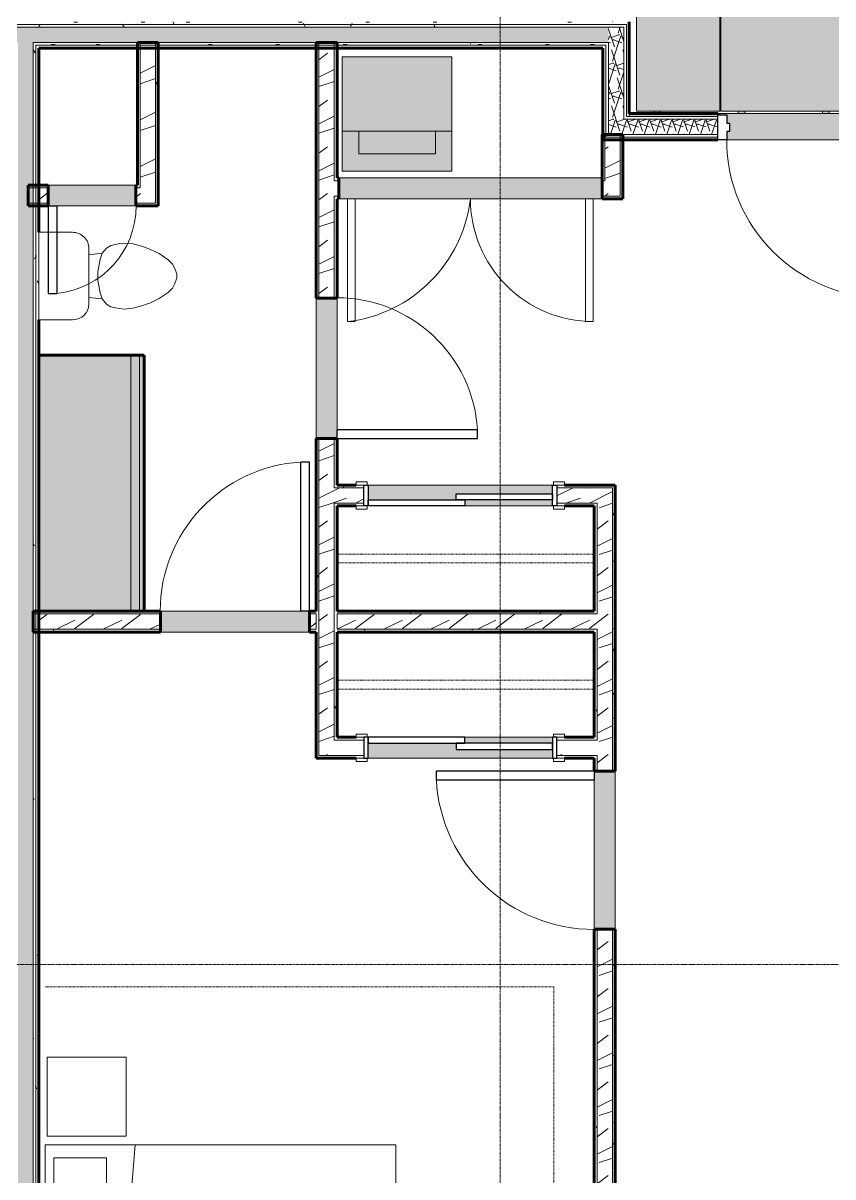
# Model space of a CAD drawing. Header units: inches. Extents: x -4061 to -1937, y 9836 to 11171.
# Drawn here: x -2936.1 to -2751.5, y 10118.8 to 10381.8 of the extents above; entities that cross this region are included whole.
import ezdxf

# ---------------------------------------------------------------- set-up
doc = ezdxf.new("R2010")
doc.units = ezdxf.units.IN
doc.header["$MEASUREMENT"] = 0
doc.linetypes.add('Dash', pattern=[0.25, 0.125, -0.125])
doc.linetypes.add('Grid Line 1_2_', pattern=[0.875, 0.5, -0.125, 0.125, -0.125])
for name, color, linetype, lineweight in [('0-1', 7, 'Continuous', 5), ('0-2', 250, 'Continuous', 9), ('A-CLNG', 13, 'Continuous', 18), ('A-CLNG-2', 13, 'Continuous', 5), ('A-DOOR', 31, 'Continuous', 18), ('A-DOOR-1', 250, 'Continuous', 9), ('A-DOOR-2', 50, 'Continuous', 30), ('A-DOOR-7', 31, 'Continuous', 30), ('A-DOOR-8', 31, 'Continuous', 9), ('A-DOOR-FRAM', 31, 'Continuous', 30), ('A-DOOR-FRAM-1', 50, 'Continuous', 30), ('A-WALL', 113, 'Continuous', 18), ('A-WALL-1', 8, 'Continuous', 5), ('A-WALL-2', 10, 'Continuous', 60), ('A-WALL-3', 7, 'Continuous', 18), ('A-WALL-PATT-1', 250, 'Continuous', 9), ('A-WALL-PATT-2', 253, 'Continuous', 9), ('A-WALL-PATT-4', 111, 'Continuous', 9), ('I-FURN-1', 250, 'Continuous', 9), ('I-FURN-HDLN-1', 250, 'Dash', 9), ('I-WALL', 2, 'Continuous', 18), ('I-WALL-1', 2, 'Continuous', 5), ('I-WALL-2', 2, 'Continuous', 60), ('P-SANR-FIXT-2', 250, 'Continuous', 9), ('P-SANR-FIXT-3', 55, 'Continuous', 9), ('Q-CASE-1', 253, 'Continuous', 9), ('Q-CASE-2', 10, 'Continuous', 60), ('Q-CASE-3', 250, 'Continuous', 9), ('Q-CASE-HDLN-1', 250, 'Dash', 9), ('S-BEAM', 12, 'Continuous', 9), ('S-GRID-1', 1, 'Grid Line 1_2_', 9)]:
    doc.layers.add(name, color=color, linetype=linetype, lineweight=lineweight)
pattern_1 = [(0, (-88.066, -241.96), (20.48, 5.12), [0.845, -14.515, 0.845, -14.515, -81.92]), (0, (-88.066, -241.96), (20.48, 5.12), [-30.72, 0.845, -29.875, 0.845, -14.515, -35.84]), (0, (-88.066, -241.96), (20.48, 5.12), [-76.8, 0.845, -9.395, 0.845, -24.755]), (120, (-80.386, -239.4), (-14.67405, 15.1762003), [0.845, -14.515, 0.845, -14.515, -81.92]), (120, (-80.386, -239.4), (-14.67405, 15.1762003), [-30.72, 0.845, -29.875, 0.845, -14.515, -35.84]), (120, (-80.386, -239.4), (-14.67405, 15.1762003), [-76.8, 0.845, -9.395, 0.845, -24.755]), (240, (-77.826, -229.16), (-5.80595, -20.2962003), [0.845, -14.515, 0.845, -14.515, -81.92]), (240, (-77.826, -229.16), (-5.80595, -20.2962003), [-30.72, 0.845, -29.875, 0.845, -14.515, -35.84]), (240, (-77.826, -229.16), (-5.80595, -20.2962003), [-76.8, 0.845, -9.395, 0.845, -24.755])]
pattern_2 = [(216.87, (-83.801, -231.298), (31.9871619, 21.32545714), [5.331, -47.981]), (206.565, (-77.404, -234.497), (-10.662476, -10.6620098), [11.921, -11.921]), (198.435, (-77.404, -239.828), (-21.3244936, -10.6625869), [6.744, -26.974])]
pattern_3 = [(161.57, (-87.746, -241.64), (-2.560496185, -0.000537386), [0, -18.214, 2.022, 0]), (18.43, (-88.386, -241.64), (-2.560496185, 0.000537386), [0, -18.214, 2.022, 0]), (108.43, (-87.746, -241.64), (1.27922091, -6.400876726), [6.07, -14.166]), (71.57, (-88.386, -241.64), (1.27922091, 6.400876726), [6.07, -14.166])]

# ---------------------------------------------------------------- blocks, each defined once
blk = doc.blocks.new('Single-Flush - 32_ x 84_-1372862-ENLARGED RCP - 2ND FLOOR PLAN - WEST')
at = {"layer": 'A-DOOR-1'}
blk.add_arc((16, 2.37), 32.07, 93.5759, 180, dxfattribs=at)
at = {"layer": 'A-DOOR-2'}
for p, q in [((14, 2.37), (14, 34.38)), ((16, 34.38), (14, 34.38)), ((16, 2.37), (16, 34.38)), ((16, 2.37), (14, 2.37))]:
    blk.add_line(p, q, dxfattribs=at)
blk = doc.blocks.new('Single-Flush - 36_ x 84_-1372839-ENLARGED RCP - 2ND FLOOR PLAN - WEST')
at = {"layer": 'A-DOOR-1'}
blk.add_arc((18, 2.37), 36.07, 93.1789, 180, dxfattribs=at)
at = {"layer": 'A-DOOR-2'}
for p, q in [((16, 2.37), (16, 38.39)), ((18, 38.39), (16, 38.39)), ((18, 2.37), (18, 38.39)), ((18, 2.37), (16, 2.37))]:
    blk.add_line(p, q, dxfattribs=at)
blk = doc.blocks.new('FOLDING_SLIDING CLOSET - 42_ x 80_-1372832-ENLARGED RCP - 2ND FLOOR PLAN - WEST')
at = {"layer": 'A-DOOR-1'}
for p, q in [((-21.25, 3), (-23.75, 3)), ((-23.75, 3), (-23.75, 2.25)), ((-21.25, 2.25), (-21.25, 3)), ((23.75, 3), (21.25, 3)), ((21.25, 3), (21.25, 2.25)), ((23.75, 2.25), (23.75, 3)), ((-23.75, 2.25), (-21.25, 2.25)), ((21.25, 2.25), (23.75, 2.25)), ((-21.25, -2.5), (-23.75, -2.5)), ((-23.75, -2.5), (-23.75, -3.25)), ((-21.25, -3.25), (-21.25, -2.5)), ((23.75, -2.5), (21.25, -2.5)), ((21.25, -2.5), (21.25, -3.25)), ((23.75, -3.25), (23.75, -2.5)), ((-23.75, -3.25), (-21.25, -3.25)), ((21.25, -3.25), (23.75, -3.25))]:
    blk.add_line(p, q, dxfattribs=at)
at = {"layer": 'A-DOOR-2'}
for p, q in [((1, 2.25), (-21, 2.25)), ((-21, 2.25), (-21, 0.88)), ((-21, 0.88), (1, 0.88)), ((21, 0.88), (-1, 0.88)), ((-1, 0.88), (-1, -0.5)), ((1, 0.88), (1, 2.25)), ((21, -0.5), (21, 0.88)), ((-1, -0.5), (21, -0.5))]:
    blk.add_line(p, q, dxfattribs=at)
at = {"layer": 'A-DOOR-FRAM-1'}
for p, q in [((-21, 2.25), (-22, 2.25)), ((-22, 2.25), (-22, -2.5)), ((-21, -2.5), (-21, 2.25)), ((21, 2.25), (21, -2.5)), ((22, 2.25), (21, 2.25)), ((22, -2.5), (22, 2.25)), ((-22, -2.5), (-21, -2.5)), ((21, -2.5), (22, -2.5))]:
    blk.add_line(p, q, dxfattribs=at)
blk = doc.blocks.new('OD_CW_Closet - OD_CW_Closet-2122605-ENLARGED RCP - 2ND FLOOR PLAN - WEST')
at = {"layer": 'Q-CASE-HDLN-1'}
for p, q in [((0.74, -11), (59.38, -11)), ((0.74, -13), (59.38, -13)), ((30.25, -24), (10.25, -24))]:
    blk.add_line(p, q, dxfattribs=at)
blk = doc.blocks.new('OD_CW_Closet - OD_CW_Closet-V5-ENLARGED RCP - 2ND FLOOR PLAN - WEST')
at = {"layer": 'Q-CASE-HDLN-1'}
for p, q in [((10.25, 0), (30.25, 0)), ((0.74, -11), (59.38, -11)), ((0.74, -13), (59.38, -13))]:
    blk.add_line(p, q, dxfattribs=at)
blk = doc.blocks.new('FOLDING_SLIDING CLOSET - 42_ x 80_-1372841-ENLARGED RCP - 2ND FLOOR PLAN - WEST')
at = {"layer": 'A-DOOR-1'}
for p, q in [((-23.75, 3.25), (-21.25, 3.25)), ((-23.75, 2.5), (-23.75, 3.25)), ((-21.25, 3.25), (-21.25, 2.5)), ((21.25, 3.25), (23.75, 3.25)), ((21.25, 2.5), (21.25, 3.25)), ((23.75, 3.25), (23.75, 2.5)), ((-21.25, 2.5), (-23.75, 2.5)), ((23.75, 2.5), (21.25, 2.5)), ((-23.75, -2.25), (-21.25, -2.25)), ((-23.75, -3), (-23.75, -2.25)), ((-21.25, -2.25), (-21.25, -3)), ((21.25, -2.25), (23.75, -2.25)), ((21.25, -3), (21.25, -2.25)), ((23.75, -2.25), (23.75, -3)), ((-21.25, -3), (-23.75, -3)), ((23.75, -3), (21.25, -3))]:
    blk.add_line(p, q, dxfattribs=at)
at = {"layer": 'A-DOOR-2'}
for p, q in [((-1, 0.5), (21, 0.5)), ((-1, -0.88), (-1, 0.5)), ((21, 0.5), (21, -0.88)), ((-21, -0.88), (1, -0.88)), ((-21, -2.25), (-21, -0.88)), ((1, -2.25), (-21, -2.25)), ((21, -0.88), (-1, -0.88)), ((1, -0.88), (1, -2.25))]:
    blk.add_line(p, q, dxfattribs=at)
at = {"layer": 'A-DOOR-FRAM-1'}
for p, q in [((-22, 2.5), (-21, 2.5)), ((-22, -2.25), (-22, 2.5)), ((-21, 2.5), (-21, -2.25)), ((21, 2.5), (22, 2.5)), ((21, -2.25), (21, 2.5)), ((22, 2.5), (22, -2.25)), ((-21, -2.25), (-22, -2.25)), ((22, -2.25), (21, -2.25))]:
    blk.add_line(p, q, dxfattribs=at)
blk = doc.blocks.new('Bed-Standard - King 78_ x 80_-1379907-ENLARGED RCP - 2ND FLOOR PLAN - WEST')
at = {"layer": 'I-FURN-1'}
for p, q in [((-28.31, 41.8), (49.69, 41.8)), ((-28.31, -38.2), (-28.31, 41.8)), ((49.69, 41.8), (49.69, -38.2)), ((49.69, -24.2), (-28.31, -17.63)), ((-25.31, -24.2), (46.69, -24.2)), ((-25.31, -36.2), (-25.31, -24.2)), ((46.69, -36.2), (46.69, -24.2)), ((-25.31, -36.2), (46.69, -36.2)), ((49.69, -38.2), (-28.31, -38.2))]:
    blk.add_line(p, q, dxfattribs=at)
at = {"layer": 'I-FURN-HDLN-1'}
for p, q in [((-64.31, 77.8), (73.69, 77.8)), ((-64.31, -38.2), (-64.31, 77.8)), ((73.69, 77.8), (73.69, -38.2))]:
    blk.add_line(p, q, dxfattribs=at)
blk = doc.blocks.new('Table-Night Stand - 18_ x 18_ x 24_-1372838-ENLARGED RCP - 2ND FLOOR PLAN - WEST')
at = {"layer": 'I-FURN-1'}
for p, q in [((0.15, 0), (18.15, 0)), ((0.15, -18), (0.15, 0)), ((18.15, 0), (18.15, -18)), ((18.15, -18), (0.15, -18))]:
    blk.add_line(p, q, dxfattribs=at)
blk = doc.blocks.new('Stacked Washer and Dryer - 26_x25_ - Private-1372850-ENLARGED RCP - 2ND FLOOR PLAN - WEST')
at = {"layer": 'P-SANR-FIXT-3'}
blk.add_hatch(color=256, dxfattribs=at).paths.add_polyline_path([(13.76, 12.5), (0, 12.5), (0, -12.5), (26, -12.5), (26, 12.5)], flags=0)
at = {"layer": 'P-SANR-FIXT-2'}
for p, q in [((26, 12.5), (0, 12.5)), ((0, -12.5), (0, 12.5)), ((16.91, -12.5), (16.91, 12.5)), ((26, 12.5), (26, -12.5)), ((22.09, 8.75), (16.91, 8.75)), ((22.09, -8.75), (22.09, 8.75)), ((16.91, -8.75), (22.09, -8.75)), ((0, -12.5), (26, -12.5))]:
    blk.add_line(p, q, dxfattribs=at)
blk = doc.blocks.new('Flush-Double-Door-Adj_swing-w_handle_2100 - 2_-4_ x 7_-0_-2083488-ENLARGED RCP - 2ND FLOOR PLAN - WEST')
at = {"layer": 'A-DOOR-1'}
for p, q in [((-28, 30.37), (-26.25, 30.37)), ((-28, 2.37), (-28, 30.37)), ((-26.25, 30.37), (-26.25, 2.37)), ((26.25, 30.37), (26.25, 2.37)), ((28, 30.37), (26.25, 30.37)), ((28, 2.37), (28, 30.37)), ((-26.25, 2.37), (-28, 2.37)), ((26.25, 2.37), (28, 2.37))]:
    blk.add_line(p, q, dxfattribs=at)
for centre, radius, start, end in [((-28, 2.37), 28, 360, 90), ((31.72, -1.35), 31.94, 96.6904, 173.3096)]:
    blk.add_arc(centre, radius, start, end, dxfattribs=at)
blk = doc.blocks.new('Toilet-Domestic-3D - Toilet-Domestic-3D-1352612-ENLARGED RCP - 2ND FLOOR PLAN - WEST')
at = {"layer": 'P-SANR-FIXT-2'}
for p, q in [((-9.98, 19.48), (9.98, 19.48)), ((-9.98, 11.75), (-9.98, 19.48)), ((9.98, 19.48), (9.98, 11.75)), ((6.25, 8.02), (-6.25, 8.02)), ((-4.86, 8.02), (-5.21, 5)), ((4.86, 8.02), (5.21, 5)), ((-3.84, 5.5), (-5.21, 5)), ((-1, 6), (-3.84, 5.5)), ((1, 6), (-1, 6)), ((3.84, 5.5), (1, 6)), ((5.21, 5), (3.84, 5.5)), ((-6.97, 3), (-7.24, 2)), ((-6.4, 4), (-6.97, 3)), ((-5.21, 5), (-6.4, 4)), ((6.4, 4), (5.21, 5)), ((6.97, 3), (6.4, 4)), ((7.24, 2), (6.97, 3)), ((-7.41, 1), (-7.5, 0)), ((-7.5, 0), (-7.33, -1.99)), ((-7.24, 2), (-7.41, 1)), ((7.41, 1), (7.24, 2)), ((7.33, -1.99), (7.5, 0)), ((7.5, 0), (7.41, 1)), ((-7.33, -1.99), (-6.79, -4)), ((6.79, -4), (7.33, -1.99)), ((-6.79, -4), (-6.06, -6)), ((6.06, -6), (6.79, -4)), ((-6.06, -6), (-5.13, -8)), ((5.13, -8), (6.06, -6)), ((-5.13, -8), (-3.74, -10)), ((-3.74, -10), (-2.74, -11)), ((2.74, -11), (3.74, -10)), ((3.74, -10), (5.13, -8)), ((-2.74, -11), (-1.87, -11.5)), ((-1.87, -11.5), (-0.5, -12)), ((-0.5, -12), (0.5, -12)), ((0.5, -12), (1.87, -11.5)), ((1.87, -11.5), (2.74, -11))]:
    blk.add_line(p, q, dxfattribs=at)
for centre, start, end in [((-6.25, 11.75), 180, 270), ((6.25, 11.75), 270, 360)]:
    blk.add_arc(centre, 3.73, start, end, dxfattribs=at)
blk = doc.blocks.new('OD_CW_Base Cabinet - OD_CW_Base Cabinet-1913675-ENLARGED RCP - 2ND FLOOR PLAN - WEST')
at = {"layer": 'Q-CASE-1'}
for points in [[(0.74, 3), (59.14, 3), (59.14, 24), (0.74, 24), (0.74, 3.66)], [(59.14, 1), (59.14, 3), (0.74, 3), (0.74, 1), (24, 1)], [(59.14, 0), (59.14, 1), (0.74, 1), (0.74, 0), (24, 0)]]:
    blk.add_hatch(color=256, dxfattribs=at).paths.add_polyline_path(points, flags=0)
at = {"layer": 'Q-CASE-2'}
for p, q in [((59.14, 24), (0.74, 24)), ((0.74, 24), (0.74, 0)), ((59.14, 0), (59.14, 24)), ((0.74, 0), (59.14, 0))]:
    blk.add_line(p, q, dxfattribs=at)
at = {"layer": 'Q-CASE-3'}
for p, q in [((0.74, 24), (0.74, 3)), ((0.74, 24), (59.14, 24)), ((59.14, 3), (59.14, 24)), ((0.74, 3), (0.74, 1)), ((0.74, 3), (59.14, 3)), ((59.14, 1), (59.14, 3)), ((0.74, 1), (0.74, 0)), ((0.74, 1), (59.14, 1)), ((0.74, 1), (59.14, 1)), ((0.74, 0), (59.14, 0)), ((59.14, 0), (59.14, 1))]:
    blk.add_line(p, q, dxfattribs=at)
blk = doc.blocks.new('Single-Flush - CLOSET-1720159-ENLARGED RCP - 2ND FLOOR PLAN - WEST')
at = {"layer": 'A-DOOR-1'}
blk.add_arc((10, 2.37), 20.07, 95.7201, 180, dxfattribs=at)
at = {"layer": 'A-DOOR-2'}
for p, q in [((8, 2.37), (8, 22.34)), ((10, 22.34), (8, 22.34)), ((10, 2.37), (10, 22.34)), ((10, 2.37), (8, 2.37))]:
    blk.add_line(p, q, dxfattribs=at)
blk = doc.blocks.new('Single-Flush - 34_ x 84_-1372840-ENLARGED RCP - 2ND FLOOR PLAN - WEST')
at = {"layer": 'A-DOOR-1'}
blk.add_arc((17, 2.37), 34.07, 93.3657, 180, dxfattribs=at)
at = {"layer": 'A-DOOR-2'}
for p, q in [((15, 2.37), (15, 36.38)), ((17, 36.38), (15, 36.38)), ((17, 2.37), (17, 36.38)), ((17, 2.37), (15, 2.37))]:
    blk.add_line(p, q, dxfattribs=at)
blk = doc.blocks.new('CTR - 1st Phase - Unit Layouts_rvt-1-ENLARGED RCP - 2ND FLOOR PLAN - WEST')
at = {"layer": 'A-WALL-1'}
for points in [[(-2859.71, 10341.76), (-2804.12, 10341.76), (-2804.12, 10346.51), (-2864.12, 10346.51), (-2864.12, 10341.76), (-2863.32, 10341.76)], [(-2910.39, 10340.14), (-2910.39, 10344.89), (-2930.39, 10344.89), (-2930.39, 10340.14), (-2910.45, 10340.14)], [(-2866.02, 10287.14), (-2864.51, 10287.14), (-2864.51, 10319.14), (-2869.26, 10319.14), (-2869.26, 10287.14), (-2868.29, 10287.14)], [(-2870.77, 10242.99), (-2870.77, 10247.74), (-2904.77, 10247.74), (-2904.77, 10242.99), (-2899.6, 10242.99)], [(-2805.87, 10175.24), (-2801.12, 10175.24), (-2801.12, 10211.24), (-2805.87, 10211.24), (-2805.87, 10209.44)]]:
    blk.add_hatch(color=256, dxfattribs=at).paths.add_polyline_path(points, flags=0)
h = blk.add_hatch(color=256, dxfattribs=at)
h.paths.add_polyline_path([(-2835.39, 10271.74), (-2815.39, 10271.74), (-2815.39, 10273.11), (-2835.39, 10273.11)], flags=0)
h.paths.add_polyline_path([(-2857.39, 10273.11), (-2837.39, 10273.11), (-2837.39, 10274.49), (-2815.39, 10274.49), (-2815.39, 10276.49), (-2857.39, 10276.49)], flags=0)
h = blk.add_hatch(color=256, dxfattribs=at)
h.paths.add_polyline_path([(-2837.39, 10214.24), (-2815.39, 10214.24), (-2815.39, 10216.24), (-2837.39, 10216.24), (-2837.39, 10217.61), (-2857.39, 10217.61), (-2857.39, 10214.24)], flags=0)
h.paths.add_polyline_path([(-2835.39, 10217.61), (-2815.39, 10217.61), (-2815.39, 10218.99), (-2835.39, 10218.99)], flags=0)
at = {"layer": 'A-WALL-PATT-1'}
h = blk.add_hatch(dxfattribs=at)
h.set_pattern_fill('FP_1', color=256, style=0, pattern_type=2)
h.set_pattern_definition(pattern_1)
h.paths.add_polyline_path([(-2905.26, 10340.14), (-2905.28, 10376.14), (-2905.89, 10376.14), (-2905.89, 10340.14)], flags=0)
h = blk.add_hatch(dxfattribs=at)
h.set_pattern_fill('FP_1', color=256, style=0, pattern_type=2)
h.set_pattern_definition(pattern_1)
h.paths.add_polyline_path([(-2869.26, 10214.24), (-2868.64, 10214.24), (-2868.64, 10287.14), (-2869.26, 10287.14), (-2869.26, 10214.86)], flags=0)
h.paths.add_polyline_path([(-2869.26, 10319.14), (-2868.64, 10319.14), (-2868.64, 10376.14), (-2869.26, 10376.14), (-2869.26, 10322.2)], flags=0)
h = blk.add_hatch(dxfattribs=at)
h.set_pattern_fill('FP_1', color=256, style=0, pattern_type=2)
h.set_pattern_definition(pattern_1)
h.paths.add_polyline_path([(-2864.51, 10218.36), (-2864.51, 10272.36), (-2865.14, 10272.36), (-2865.14, 10218.36)], flags=0)
h.paths.add_polyline_path([(-2865.14, 10275.86), (-2864.51, 10275.86), (-2864.51, 10287.14), (-2865.14, 10287.14), (-2865.14, 10276.22)], flags=0)
h.paths.add_polyline_path([(-2865.14, 10319.14), (-2864.51, 10319.14), (-2864.51, 10342.39), (-2865.14, 10342.39), (-2865.14, 10322.2)], flags=0)
h.paths.add_polyline_path([(-2865.14, 10345.89), (-2864.51, 10345.89), (-2864.51, 10376.14), (-2865.14, 10376.14), (-2865.14, 10348.1)], flags=0)
h = blk.add_hatch(dxfattribs=at)
h.set_pattern_fill('FP_1', color=256, style=0, pattern_type=2)
h.set_pattern_definition(pattern_1)
h.paths.add_polyline_path([(-2812.64, 10275.86), (-2801.12, 10275.86), (-2801.12, 10276.49), (-2814.39, 10276.49), (-2814.39, 10275.86)], flags=0)
h.paths.add_polyline_path([(-2859.71, 10275.86), (-2858.39, 10275.86), (-2858.39, 10276.49), (-2864.51, 10276.49), (-2864.51, 10275.86), (-2864.48, 10275.86)], flags=0)
h = blk.add_hatch(dxfattribs=at)
h.set_pattern_fill('FP_1', color=256, style=0, pattern_type=2)
h.set_pattern_definition(pattern_1)
h.paths.add_polyline_path([(-2801.12, 9988.44), (-2801.12, 10175.24), (-2801.75, 10175.24), (-2801.75, 9988.44)], flags=0)
h.paths.add_polyline_path([(-2801.75, 10211.24), (-2801.12, 10211.24), (-2801.12, 10275.86), (-2801.75, 10275.86), (-2801.75, 10243.61)], flags=0)
h = blk.add_hatch(dxfattribs=at)
h.set_pattern_fill('FP_1', color=256, style=0, pattern_type=2)
h.set_pattern_definition(pattern_1)
h.paths.add_polyline_path([(-2805.25, 9988.44), (-2805.25, 10175.24), (-2805.87, 10175.24), (-2805.87, 9988.44)], flags=0)
h.paths.add_polyline_path([(-2805.25, 10211.24), (-2805.25, 10214.86), (-2805.87, 10214.86), (-2805.87, 10211.24)], flags=0)
h.paths.add_polyline_path([(-2805.25, 10218.36), (-2805.25, 10243.61), (-2805.87, 10243.61), (-2805.87, 10218.36)], flags=0)
h.paths.add_polyline_path([(-2805.25, 10247.11), (-2805.25, 10271.74), (-2805.87, 10271.74), (-2805.87, 10247.11)], flags=0)
h = blk.add_hatch(dxfattribs=at)
h.set_pattern_fill('FP_1', color=256, style=0, pattern_type=2)
h.set_pattern_definition(pattern_1)
h.paths.add_polyline_path([(-2829.05, 10247.11), (-2805.87, 10247.11), (-2805.87, 10247.74), (-2864.51, 10247.74), (-2864.51, 10247.11), (-2858.39, 10247.11)], flags=0)
h.paths.add_polyline_path([(-2870.77, 10247.11), (-2869.26, 10247.11), (-2869.26, 10247.74), (-2870.77, 10247.74)], flags=0)
h.paths.add_polyline_path([(-2930.94, 10247.11), (-2904.77, 10247.11), (-2904.77, 10247.74), (-2932.52, 10247.71), (-2932.52, 10247.11)], flags=0)
h = blk.add_hatch(dxfattribs=at)
h.set_pattern_fill('FP_1', color=256, style=0, pattern_type=2)
h.set_pattern_definition(pattern_1)
h.paths.add_polyline_path([(-2859.71, 10242.99), (-2805.87, 10242.99), (-2805.87, 10243.61), (-2864.51, 10243.61), (-2864.51, 10242.99)], flags=0)
h.paths.add_polyline_path([(-2869.26, 10242.99), (-2869.26, 10243.61), (-2870.77, 10243.61), (-2870.77, 10242.99)], flags=0)
h.paths.add_polyline_path([(-2932.52, 10242.99), (-2904.77, 10242.99), (-2904.77, 10243.61), (-2932.52, 10243.61), (-2932.52, 10243.02)], flags=0)
at = {"layer": 'A-WALL-PATT-2'}
h = blk.add_hatch(dxfattribs=at)
h.set_pattern_fill('FP_2', color=256, style=0, pattern_type=2)
h.set_pattern_definition(pattern_2)
h.paths.add_polyline_path([(-2905.89, 10340.76), (-2905.89, 10377.39), (-2909.39, 10377.39), (-2909.39, 10340.76)], flags=0)
h = blk.add_hatch(dxfattribs=at)
h.set_pattern_fill('FP_2', color=256, style=0, pattern_type=2)
h.set_pattern_definition(pattern_2)
h.paths.add_polyline_path([(-2865.22, 10214.86), (-2865.14, 10214.86), (-2865.14, 10287.14), (-2868.64, 10287.14), (-2868.64, 10214.86), (-2865.23, 10214.86)], flags=0)
h.paths.add_polyline_path([(-2865.14, 10319.14), (-2865.14, 10377.39), (-2868.64, 10377.39), (-2868.64, 10319.14)], flags=0)
h = blk.add_hatch(dxfattribs=at)
h.set_pattern_fill('FP_2', color=256, style=0, pattern_type=2)
h.set_pattern_definition(pattern_2)
h.paths.add_polyline_path([(-2800, 10345.89), (-2800, 10356.44), (-2803.5, 10356.44), (-2803.5, 10345.89), (-2800.04, 10345.89)], flags=0)
h = blk.add_hatch(dxfattribs=at)
h.set_pattern_fill('FP_2', color=256, style=0, pattern_type=2)
h.set_pattern_definition(pattern_2)
h.paths.add_polyline_path([(-2909.39, 10340.76), (-2909.39, 10344.26), (-2910.39, 10344.26), (-2910.39, 10340.76), (-2910.01, 10340.76)], flags=0)
h.paths.add_polyline_path([(-2930.39, 10340.76), (-2930.39, 10344.26), (-2932.52, 10344.26), (-2932.52, 10340.76)], flags=0)
h = blk.add_hatch(dxfattribs=at)
h.set_pattern_fill('FP_2', color=256, style=0, pattern_type=2)
h.set_pattern_definition(pattern_2)
h.paths.add_polyline_path([(-2803.5, 10342.39), (-2800, 10342.39), (-2800, 10345.89), (-2804.12, 10345.89), (-2804.12, 10342.39)], flags=0)
h.paths.add_polyline_path([(-2865.14, 10342.39), (-2864.12, 10342.39), (-2864.12, 10345.89), (-2865.14, 10345.89)], flags=0)
h = blk.add_hatch(dxfattribs=at)
h.set_pattern_fill('FP_2', color=256, style=0, pattern_type=2)
h.set_pattern_definition(pattern_2)
h.paths.add_polyline_path([(-2814.39, 10272.36), (-2801.75, 10272.36), (-2801.75, 10275.86), (-2814.39, 10275.86)], flags=0)
h.paths.add_polyline_path([(-2858.39, 10272.36), (-2858.39, 10275.86), (-2865.14, 10275.86), (-2865.14, 10272.36), (-2859.71, 10272.36)], flags=0)
h = blk.add_hatch(dxfattribs=at)
h.set_pattern_fill('FP_2', color=256, style=0, pattern_type=2)
h.set_pattern_definition(pattern_2)
h.paths.add_polyline_path([(-2805.25, 9988.44), (-2801.75, 9988.44), (-2801.75, 10175.24), (-2805.25, 10175.24), (-2805.25, 10021.52)], flags=0)
h.paths.add_polyline_path([(-2801.75, 10211.24), (-2801.76, 10272.36), (-2805.25, 10272.36), (-2805.25, 10211.24)], flags=0)
h = blk.add_hatch(dxfattribs=at)
h.set_pattern_fill('FP_2', color=256, style=0, pattern_type=2)
h.set_pattern_definition(pattern_2)
h.paths.add_polyline_path([(-2829.05, 10243.61), (-2805.25, 10243.61), (-2805.25, 10247.11), (-2864.51, 10247.11), (-2864.51, 10243.61), (-2859.71, 10243.61)], flags=0)
h.paths.add_polyline_path([(-2869.26, 10243.61), (-2869.26, 10247.11), (-2870.77, 10247.11), (-2870.77, 10243.61)], flags=0)
h.paths.add_polyline_path([(-2932.52, 10243.61), (-2904.77, 10243.61), (-2904.77, 10247.11), (-2932.52, 10247.11), (-2932.52, 10246.96)], flags=0)
h = blk.add_hatch(dxfattribs=at)
h.set_pattern_fill('FP_2', color=256, style=0, pattern_type=2)
h.set_pattern_definition(pattern_2)
h.paths.add_polyline_path([(-2805.25, 10214.86), (-2805.25, 10218.36), (-2814.39, 10218.36), (-2814.39, 10214.86), (-2805.87, 10214.86)], flags=0)
h.paths.add_polyline_path([(-2859.71, 10214.86), (-2858.39, 10214.86), (-2858.39, 10218.36), (-2865.14, 10218.36), (-2865.14, 10214.86), (-2864.51, 10214.86)], flags=0)
at = {"layer": 'A-WALL-2'}
for p, q in [((-2910.01, 10344.89), (-2910.01, 10377.39)), ((-2910.01, 10377.39), (-2905.26, 10377.39)), ((-2905.26, 10377.39), (-2905.26, 10340.14)), ((-2869.26, 10319.14), (-2869.26, 10377.39)), ((-2869.26, 10377.39), (-2864.51, 10377.39)), ((-2864.51, 10377.39), (-2864.51, 10346.51)), ((-2804.12, 10346.51), (-2804.12, 10356.44)), ((-2804.12, 10356.44), (-2799.37, 10356.44)), ((-2799.37, 10356.44), (-2799.37, 10346.51)), ((-2864.51, 10346.51), (-2864.12, 10346.51)), ((-2864.12, 10346.51), (-2864.12, 10341.76)), ((-2804.12, 10341.76), (-2804.12, 10346.51)), ((-2799.37, 10346.51), (-2799.37, 10342.39)), ((-2934.9, 10340.14), (-2934.9, 10344.89)), ((-2934.9, 10344.89), (-2930.39, 10344.89)), ((-2930.39, 10344.89), (-2930.39, 10340.14)), ((-2910.39, 10340.14), (-2910.39, 10344.89)), ((-2910.39, 10344.89), (-2910.01, 10344.89)), ((-2864.51, 10341.76), (-2864.51, 10319.14)), ((-2864.12, 10341.76), (-2864.51, 10341.76)), ((-2799.37, 10341.76), (-2804.12, 10341.76)), ((-2799.37, 10342.39), (-2799.37, 10341.76)), ((-2930.39, 10340.14), (-2934.9, 10340.14)), ((-2910.01, 10340.14), (-2910.39, 10340.14)), ((-2905.89, 10340.14), (-2910.01, 10340.14)), ((-2905.26, 10340.14), (-2905.89, 10340.14)), ((-2864.51, 10319.14), (-2869.26, 10319.14)), ((-2869.26, 10247.74), (-2869.26, 10287.14)), ((-2869.26, 10287.14), (-2864.51, 10287.14)), ((-2864.51, 10287.14), (-2864.51, 10276.49)), ((-2864.51, 10276.49), (-2860.14, 10276.49)), ((-2812.64, 10276.49), (-2801.12, 10276.49)), ((-2801.12, 10276.49), (-2801.12, 10275.86)), ((-2801.12, 10275.86), (-2801.12, 10271.74)), ((-2860.14, 10271.74), (-2864.51, 10271.74)), ((-2864.51, 10271.74), (-2864.51, 10247.74)), ((-2805.87, 10271.74), (-2812.64, 10271.74)), ((-2805.87, 10247.74), (-2805.87, 10271.74)), ((-2801.12, 10271.74), (-2801.12, 10211.24)), ((-2933.77, 10247.74), (-2932.52, 10247.74)), ((-2933.77, 10242.99), (-2933.77, 10247.74)), ((-2908.52, 10247.74), (-2904.77, 10247.74)), ((-2904.77, 10247.74), (-2904.77, 10242.99)), ((-2870.77, 10247.74), (-2869.26, 10247.74)), ((-2870.77, 10242.99), (-2870.77, 10247.74)), ((-2864.51, 10247.74), (-2805.87, 10247.74)), ((-2904.77, 10242.99), (-2933.77, 10242.99)), ((-2869.26, 10242.99), (-2870.77, 10242.99)), ((-2869.26, 10214.24), (-2869.26, 10242.99)), ((-2864.51, 10242.99), (-2864.51, 10218.99)), ((-2805.87, 10242.99), (-2864.51, 10242.99)), ((-2805.87, 10218.99), (-2805.87, 10242.99)), ((-2864.51, 10218.99), (-2860.14, 10218.99)), ((-2812.64, 10218.99), (-2805.87, 10218.99)), ((-2868.64, 10214.24), (-2869.26, 10214.24)), ((-2864.51, 10214.24), (-2868.64, 10214.24)), ((-2860.14, 10214.24), (-2864.51, 10214.24)), ((-2805.87, 10214.24), (-2812.64, 10214.24)), ((-2805.87, 10211.24), (-2805.87, 10214.24)), ((-2801.12, 10211.24), (-2805.87, 10211.24)), ((-2805.87, 9988.44), (-2805.87, 10175.24)), ((-2805.87, 10175.24), (-2801.12, 10175.24)), ((-2801.12, 10175.24), (-2801.12, 9988.44))]:
    blk.add_line(p, q, dxfattribs=at)
at = {"layer": 'A-WALL-3'}
for p, q in [((-2909.39, 10377.39), (-2909.39, 10344.26)), ((-2905.89, 10377.39), (-2905.89, 10340.76)), ((-2868.64, 10377.39), (-2868.64, 10319.14)), ((-2865.14, 10377.39), (-2865.14, 10345.89)), ((-2803.5, 10356.44), (-2803.5, 10346.51)), ((-2800, 10356.44), (-2800, 10346.51)), ((-2804.12, 10346.51), (-2864.12, 10346.51)), ((-2803.5, 10345.89), (-2803.5, 10346.51)), ((-2800, 10345.89), (-2800, 10346.51)), ((-2934.9, 10344.26), (-2930.39, 10344.26)), ((-2910.39, 10344.89), (-2930.39, 10344.89)), ((-2910.39, 10344.26), (-2910.01, 10344.26)), ((-2910.01, 10344.26), (-2909.39, 10344.26)), ((-2865.14, 10345.89), (-2864.51, 10345.89)), ((-2864.51, 10345.89), (-2864.12, 10345.89)), ((-2804.12, 10345.89), (-2803.5, 10345.89)), ((-2800, 10342.39), (-2800, 10345.89)), ((-2865.14, 10342.39), (-2865.14, 10319.14)), ((-2865.14, 10342.39), (-2864.51, 10342.39)), ((-2864.51, 10342.39), (-2864.12, 10342.39)), ((-2864.12, 10341.76), (-2804.12, 10341.76)), ((-2804.12, 10342.39), (-2800, 10342.39)), ((-2934.9, 10340.76), (-2930.39, 10340.76)), ((-2930.39, 10340.14), (-2910.39, 10340.14)), ((-2910.39, 10340.76), (-2910.01, 10340.76)), ((-2910.01, 10340.76), (-2909.39, 10340.76)), ((-2909.39, 10340.76), (-2905.89, 10340.76)), ((-2869.26, 10319.14), (-2869.26, 10287.14)), ((-2864.51, 10287.14), (-2864.51, 10319.14)), ((-2868.64, 10287.14), (-2868.64, 10214.86)), ((-2865.14, 10287.14), (-2865.14, 10275.86)), ((-2865.14, 10275.86), (-2864.51, 10275.86)), ((-2864.51, 10275.86), (-2858.39, 10275.86)), ((-2815.39, 10276.49), (-2857.39, 10276.49)), ((-2814.39, 10275.86), (-2801.75, 10275.86)), ((-2801.75, 10272.36), (-2801.75, 10275.86)), ((-2865.14, 10272.36), (-2864.51, 10272.36)), ((-2865.14, 10272.36), (-2865.14, 10218.36)), ((-2864.51, 10272.36), (-2858.39, 10272.36)), ((-2835.39, 10271.74), (-2815.39, 10271.74)), ((-2814.39, 10272.36), (-2805.25, 10272.36)), ((-2805.25, 10271.74), (-2805.25, 10272.36)), ((-2805.25, 10247.11), (-2805.25, 10271.74)), ((-2801.75, 10271.74), (-2801.75, 10272.36)), ((-2801.75, 10211.24), (-2801.75, 10271.74)), ((-2904.77, 10247.11), (-2933.77, 10247.11)), ((-2870.77, 10247.74), (-2904.77, 10247.74)), ((-2869.26, 10247.11), (-2870.77, 10247.11)), ((-2869.26, 10243.61), (-2869.26, 10247.11)), ((-2869.26, 10247.11), (-2869.26, 10243.61)), ((-2864.51, 10247.11), (-2864.51, 10243.61)), ((-2805.87, 10247.11), (-2864.51, 10247.11)), ((-2864.51, 10243.61), (-2864.51, 10247.11)), ((-2805.25, 10247.11), (-2805.87, 10247.11)), ((-2904.77, 10243.61), (-2933.77, 10243.61)), ((-2869.26, 10243.61), (-2870.77, 10243.61)), ((-2805.87, 10243.61), (-2864.51, 10243.61)), ((-2805.25, 10243.61), (-2805.87, 10243.61)), ((-2805.25, 10218.36), (-2805.25, 10243.61)), ((-2904.77, 10242.99), (-2870.77, 10242.99)), ((-2865.14, 10218.36), (-2864.51, 10218.36)), ((-2858.39, 10218.36), (-2864.51, 10218.36)), ((-2815.39, 10218.99), (-2835.39, 10218.99)), ((-2805.87, 10218.36), (-2814.39, 10218.36)), ((-2805.25, 10218.36), (-2805.87, 10218.36)), ((-2868.64, 10214.86), (-2865.14, 10214.86)), ((-2865.14, 10214.86), (-2864.51, 10214.86)), ((-2858.39, 10214.86), (-2864.51, 10214.86)), ((-2805.87, 10214.86), (-2814.39, 10214.86)), ((-2805.25, 10214.86), (-2805.87, 10214.86)), ((-2805.25, 10211.24), (-2805.25, 10214.86)), ((-2857.39, 10214.24), (-2815.39, 10214.24)), ((-2805.87, 10211.24), (-2805.87, 10175.24)), ((-2801.12, 10175.24), (-2801.12, 10211.24)), ((-2805.25, 9988.44), (-2805.25, 10175.24)), ((-2801.75, 9988.44), (-2801.75, 10175.24))]:
    blk.add_line(p, q, dxfattribs=at)
at = {"layer": '0-2'}
for name, p, rotation in [('Stacked Washer and Dryer - 26_x25_ - Private-1372850-ENLARGED RCP - 2ND FLOOR PLAN - WEST', (-2850.82, 10374.1), 269.9999999999529), ('Flush-Double-Door-Adj_swing-w_handle_2100 - 2_-4_ x 7_-0_-2083488-ENLARGED RCP - 2ND FLOOR PLAN - WEST', (-2834.12, 10344.14), 180), ('Single-Flush - CLOSET-1720159-ENLARGED RCP - 2ND FLOOR PLAN - WEST', (-2920.39, 10342.51), 180), ('Toilet-Domestic-3D - Toilet-Domestic-3D-1352612-ENLARGED RCP - 2ND FLOOR PLAN - WEST', (-2913.05, 10324.14), 89.99999999995968), ('Single-Flush - 32_ x 84_-1372862-ENLARGED RCP - 2ND FLOOR PLAN - WEST', (-2866.89, 10303.14), 269.9999999999873), ('OD_CW_Base Cabinet - OD_CW_Base Cabinet-1913675-ENLARGED RCP - 2ND FLOOR PLAN - WEST', (-2908.52, 10247), 89.99999999996913), ('OD_CW_Closet - OD_CW_Closet-2122605-ENLARGED RCP - 2ND FLOOR PLAN - WEST', (-2805.14, 10247.74), 180), ('OD_CW_Closet - OD_CW_Closet-V5-ENLARGED RCP - 2ND FLOOR PLAN - WEST', (-2805.14, 10218.99), 180), ('Single-Flush - 36_ x 84_-1372839-ENLARGED RCP - 2ND FLOOR PLAN - WEST', (-2803.5, 10193.24), 89.99999999998292), ('Bed-Standard - King 78_ x 80_-1379907-ENLARGED RCP - 2ND FLOOR PLAN - WEST', (-2892.88, 10097.8), 270.0000000000786), ('Table-Night Stand - 18_ x 18_ x 24_-1372838-ENLARGED RCP - 2ND FLOOR PLAN - WEST', (-2912.59, 10146.19), 270.0000000000786)]:
    blk.add_blockref(name, p, dxfattribs=dict(at, rotation=rotation))
for name, p in [('Single-Flush - 34_ x 84_-1372840-ENLARGED RCP - 2ND FLOOR PLAN - WEST', (-2887.77, 10245.36)), ('FOLDING_SLIDING CLOSET - 42_ x 80_-1372841-ENLARGED RCP - 2ND FLOOR PLAN - WEST', (-2836.39, 10273.99)), ('FOLDING_SLIDING CLOSET - 42_ x 80_-1372832-ENLARGED RCP - 2ND FLOOR PLAN - WEST', (-2836.39, 10216.74))]:
    blk.add_blockref(name, p, dxfattribs=at)
blk = doc.blocks.new('CTR - 1st Phase - Shell_rvt-1-ENLARGED RCP - 2ND FLOOR PLAN - WEST')
at = {"layer": 'S-GRID-1'}
for p, q in [((-2827.32, 9836.18), (-2827.32, 11138.35)), ((-1936.83, 10167.19), (-4027.88, 10167.19))]:
    blk.add_line(p, q, dxfattribs=at)
blk = doc.blocks.new('HOLLOW METAL - UNIT DOOR-2058840-ENLARGED RCP - 2ND FLOOR PLAN - WEST')
at = {"layer": 'A-DOOR-7'}
for p, q in [((16.25, -3.25), (18, -3.25)), ((16.25, -39.25), (16.25, -3.25)), ((18, -3.25), (18, -39.25)), ((18, -39.25), (16.25, -39.25))]:
    blk.add_line(p, q, dxfattribs=at)
at = {"layer": 'A-DOOR-8'}
blk.add_arc((18, -3.25), 36, 180, 270, dxfattribs=at)
at = {"layer": 'A-DOOR-FRAM'}
for p, q in [((-20, 2.5), (-18, 2.5)), ((-20, -3.25), (-20, 2.5)), ((-18, 2.5), (-18, 0.5625)), ((-18, 0.5625), (-17.375, 0.5625)), ((-17.375, 0.5625), (-17.375, -1.3125)), ((17.375, 0.5625), (18, 0.5625)), ((17.375, -1.3125), (17.375, 0.5625)), ((18, 2.5), (20, 2.5)), ((18, 0.5625), (18, 2.5)), ((20, 2.5), (20, -3.25)), ((-18, -1.3125), (-18, -3.25)), ((-17.375, -1.3125), (-18, -1.3125)), ((18, -1.3125), (17.375, -1.3125)), ((18, -3.25), (18, -1.3125)), ((-18, -3.25), (-20, -3.25)), ((20, -3.25), (18, -3.25))]:
    blk.add_line(p, q, dxfattribs=at)
blk = doc.blocks.new('Dimension Lumber - 2x10-V38-ENLARGED RCP - 2ND FLOOR PLAN - WEST')
at = {"layer": 'S-BEAM'}
h = blk.add_hatch(color=256, dxfattribs=at)
h.paths.add_polyline_path([(-44.13, 0.75), (-44.13, -0.75), (-43.53, -0.75), (-43.53, 0.75)], flags=0)
h.paths.add_polyline_path([(20.07, -0.75), (44.12, -0.75), (44.12, 0.75), (20.07, 0.75)], flags=0)
for p, q in [((-44.13, 0.75), (-43.53, 0.75)), ((20.07, 0.75), (44.12, 0.75)), ((-44.13, -0.75), (-43.53, -0.75)), ((20.07, -0.75), (44.12, -0.75))]:
    blk.add_line(p, q, dxfattribs=at)
blk = doc.blocks.new('Dimension Lumber - 2x10-V39-ENLARGED RCP - 2ND FLOOR PLAN - WEST')
at = {"layer": 'S-BEAM'}
h = blk.add_hatch(color=256, dxfattribs=at)
h.paths.add_polyline_path([(-54.6, 0.75), (-54.6, -0.75), (-54.01, -0.75), (-54.01, 0.75)], flags=0)
h.paths.add_polyline_path([(9.6, -0.75), (54.6, -0.75), (54.6, 0.75), (9.6, 0.75)], flags=0)
for p, q in [((-54.6, 0.75), (-54.01, 0.75)), ((9.6, 0.75), (54.6, 0.75)), ((-54.6, -0.75), (-54.01, -0.75)), ((9.6, -0.75), (54.6, -0.75))]:
    blk.add_line(p, q, dxfattribs=at)

msp = doc.modelspace()

# ---------------------------------------------------------------- hatches: boundary and pattern name
at = {"layer": 'A-CLNG-2'}
h = msp.add_hatch(color=256, dxfattribs=at)
h.paths.add_polyline_path([(-2777.28, 10361.78), (-2777.28, 10425.39), (-2796.23, 10425.39), (-2796.23, 10361.78)], flags=0)
h.paths.add_polyline_path([(-2738.88, 10361.78), (-2738.88, 10425.39), (-2777.03, 10425.39), (-2777.03, 10361.78), (-2767.74, 10361.78)], flags=0)
h.paths.add_polyline_path([(-2735.45, 10382.41), (-2719.68, 10382.41), (-2719.68, 10425.39), (-2738.63, 10425.39), (-2738.63, 10382.41), (-2736.43, 10382.41)], flags=0)
at = {"layer": 'A-WALL-PATT-4'}
h = msp.add_hatch(dxfattribs=at)
h.set_pattern_fill('FP_1', color=256, style=0, pattern_type=2)
h.set_pattern_definition(pattern_1)
h.paths.add_polyline_path([(-2921.03, 10381.51), (-2798.52, 10381.51), (-2798.54, 10382.14), (-3072.3, 10382.14), (-3072.3, 10381.51), (-2951.69, 10381.51)], flags=0)
h = msp.add_hatch(dxfattribs=at)
h.set_pattern_fill('FP_1', color=256, style=0, pattern_type=2)
h.set_pattern_definition(pattern_1)
h.paths.add_polyline_path([(-2813.73, 10380.89), (-2799.15, 10380.89), (-2799.17, 10381.51), (-3071.67, 10381.51), (-3071.67, 10380.89), (-2829.05, 10380.89)], flags=0)
h = msp.add_hatch(dxfattribs=at)
h.set_pattern_fill('FP_4', color=256, style=0, pattern_type=2)
h.set_pattern_definition(pattern_3)
h.paths.add_polyline_path([(-3008.52, 10377.39), (-2802.65, 10377.39), (-2802.65, 10380.89), (-3068.17, 10380.89), (-3068.17, 10377.39), (-3013, 10377.39)], flags=0)
h = msp.add_hatch(dxfattribs=at)
h.set_pattern_fill('FP_4', color=256, style=0, pattern_type=2)
h.set_pattern_definition(pattern_3)
h.paths.add_polyline_path([(-2800, 10356.44), (-2799.15, 10356.44), (-2799.15, 10380.89), (-2802.65, 10380.89), (-2802.65, 10356.44)], flags=0)
h = msp.add_hatch(dxfattribs=at)
h.set_pattern_fill('FP_1', color=256, style=0, pattern_type=2)
h.set_pattern_definition(pattern_1)
h.paths.add_polyline_path([(-2933.15, 10376.76), (-2909.39, 10376.76), (-2909.39, 10377.39), (-2933.77, 10377.39), (-2933.77, 10376.76)], flags=0)
h.paths.add_polyline_path([(-3066.92, 10376.76), (-2937.27, 10376.76), (-2937.27, 10377.39), (-3067.55, 10377.39), (-3067.55, 10376.76)], flags=0)
h.paths.add_polyline_path([(-2829.05, 10376.76), (-2803.27, 10376.77), (-2803.29, 10377.39), (-2865.14, 10377.39), (-2865.14, 10376.76), (-2838.32, 10376.76)], flags=0)
h.paths.add_polyline_path([(-2890.37, 10376.76), (-2868.64, 10376.76), (-2868.64, 10377.39), (-2905.89, 10377.39), (-2905.89, 10376.76)], flags=0)
h = msp.add_hatch(dxfattribs=at)
h.set_pattern_fill('FP_1', color=256, style=0, pattern_type=2)
h.set_pattern_definition(pattern_1)
h.paths.add_polyline_path([(-2932.52, 10376.14), (-2909.39, 10376.14), (-2909.39, 10376.76), (-2933.15, 10376.76), (-2933.15, 10376.14)], flags=0)
h.paths.add_polyline_path([(-2938.52, 10376.14), (-2937.9, 10376.14), (-2937.9, 10376.76), (-3066.92, 10376.76), (-3066.92, 10376.14), (-2951.69, 10376.14)], flags=0)
h.paths.add_polyline_path([(-2838.32, 10376.14), (-2803.9, 10376.14), (-2803.9, 10376.76), (-2865.14, 10376.76), (-2865.14, 10376.14), (-2859.71, 10376.14)], flags=0)
h.paths.add_polyline_path([(-2868.64, 10376.14), (-2868.64, 10376.76), (-2905.89, 10376.76), (-2905.89, 10376.14), (-2890.37, 10376.14)], flags=0)
h = msp.add_hatch(dxfattribs=at)
h.set_pattern_fill('FP_4', color=256, style=0, pattern_type=2)
h.set_pattern_definition(pattern_3)
h.paths.add_polyline_path([(-2937.27, 9988.81), (-2933.77, 9988.81), (-2933.77, 10377.39), (-2937.27, 10377.39), (-2937.27, 10021.52)], flags=0)
h = msp.add_hatch(dxfattribs=at)
h.set_pattern_fill('FP_1', color=256, style=0, pattern_type=2)
h.set_pattern_definition(pattern_1)
h.paths.add_polyline_path([(-2933.15, 9988.81), (-2933.15, 10376.76), (-2933.77, 10376.76), (-2933.77, 9988.81)], flags=0)
h = msp.add_hatch(dxfattribs=at)
h.set_pattern_fill('FP_1', color=256, style=0, pattern_type=2)
h.set_pattern_definition(pattern_1)
h.paths.add_polyline_path([(-2932.52, 9988.81), (-2932.52, 10376.14), (-2933.15, 10376.14), (-2933.15, 9988.81)], flags=0)
h = msp.add_hatch(dxfattribs=at)
h.set_pattern_fill('FP_4', color=256, style=0, pattern_type=2)
h.set_pattern_definition(pattern_3)
h.paths.add_polyline_path([(-2797.54, 10356.44), (-2777.7, 10356.44), (-2777.7, 10359.94), (-2799.15, 10359.94), (-2799.15, 10356.44), (-2797.9, 10356.44)], flags=0)
h.paths.add_polyline_path([(-2737.7, 10356.44), (-2735.45, 10356.44), (-2735.45, 10359.94), (-2737.7, 10359.94), (-2737.7, 10357.13)], flags=0)
h = msp.add_hatch(dxfattribs=at)
h.set_pattern_fill('FP_1', color=256, style=0, pattern_type=2)
h.set_pattern_definition(pattern_1)
h.paths.add_polyline_path([(-2798.52, 10359.94), (-2777.7, 10359.94), (-2777.7, 10360.56), (-2798.52, 10360.56), (-2798.52, 10360.14)], flags=0)
h.paths.add_polyline_path([(-2736.07, 10359.94), (-2736.07, 10360.56), (-2737.7, 10360.56), (-2737.7, 10359.94), (-2736.7, 10359.94)], flags=0)
h = msp.add_hatch(dxfattribs=at)
h.set_pattern_fill('FP_1', color=256, style=0, pattern_type=2)
h.set_pattern_definition(pattern_1)
h.paths.add_polyline_path([(-2796.97, 10355.19), (-2777.7, 10355.19), (-2777.7, 10355.81), (-2799.37, 10355.81), (-2799.37, 10355.19), (-2797.9, 10355.19)], flags=0)
h.paths.add_polyline_path([(-2731.95, 10355.19), (-2731.32, 10355.19), (-2731.32, 10355.81), (-2737.7, 10355.81), (-2737.7, 10355.19), (-2735.45, 10355.19)], flags=0)
at = {"layer": 'I-WALL-1'}
h = msp.add_hatch(color=256, dxfattribs=at)
h.paths.add_polyline_path([(-2790.77, 10360.56), (-2777.7, 10360.56), (-2777.7, 10361.19), (-2797.9, 10361.19), (-2797.9, 10360.56), (-2792.27, 10360.56)], flags=0)
h.paths.add_polyline_path([(-2737.7, 10360.56), (-2736.7, 10360.56), (-2736.7, 10361.19), (-2737.7, 10361.19), (-2737.7, 10360.94)], flags=0)
msp.add_hatch(color=256, dxfattribs=at).paths.add_polyline_path([(-2741.45, 10355.19), (-2739.7, 10355.19), (-2739.7, 10357.13), (-2740.32, 10357.13), (-2740.32, 10359), (-2739.7, 10359), (-2739.7, 10360.94), (-2737.7, 10360.94), (-2737.7, 10361.19), (-2777.7, 10361.19), (-2777.7, 10360.94), (-2775.7, 10360.94), (-2775.7, 10359), (-2775.07, 10359), (-2775.07, 10357.13), (-2775.7, 10357.13), (-2775.7, 10355.19)], flags=0)

# ---------------------------------------------------------------- linework, layer by layer
at = {"layer": 'A-CLNG'}
for p, q in [((-2796.23, 10361.78), (-2796.23, 10425.39)), ((-2777.28, 10425.39), (-2777.28, 10361.78)), ((-2777.03, 10361.78), (-2777.03, 10425.39)), ((-2777.28, 10361.78), (-2796.23, 10361.78)), ((-2738.88, 10361.78), (-2777.03, 10361.78))]:
    msp.add_line(p, q, dxfattribs=at)
at = {"layer": 'A-WALL'}
for p, q in [((-2798.52, 10381.51), (-3072.3, 10381.51)), ((-2799.15, 10380.89), (-3071.67, 10380.89)), ((-2799.15, 10359.94), (-2799.15, 10380.89)), ((-2798.52, 10360.56), (-2798.52, 10381.51)), ((-2933.77, 9988.81), (-2933.77, 10377.39)), ((-2802.65, 10377.39), (-2933.77, 10377.39)), ((-2933.15, 9988.81), (-2933.15, 10376.76)), ((-2803.27, 10376.76), (-2933.15, 10376.76)), ((-2803.27, 10355.81), (-2803.27, 10376.76)), ((-2802.65, 10356.44), (-2802.65, 10377.39)), ((-2799.15, 10359.94), (-2777.7, 10359.94)), ((-2798.52, 10360.56), (-2777.7, 10360.56)), ((-2797.9, 10360.56), (-2797.9, 10361.19)), ((-2803.27, 10355.81), (-2777.7, 10355.81)), ((-2802.65, 10356.44), (-2777.7, 10356.44))]:
    msp.add_line(p, q, dxfattribs=at)
at = {"layer": 'I-WALL'}
for p, q in [((-2737.7, 10361.19), (-2777.7, 10361.19)), ((-2775.7, 10355.19), (-2741.45, 10355.19))]:
    msp.add_line(p, q, dxfattribs=at)
at = {"layer": 'I-WALL-2'}
for p, q in [((-2797.9, 10382.14), (-2797.9, 10361.19)), ((-2932.52, 10376.14), (-2932.52, 10334.12)), ((-2803.9, 10376.14), (-2932.52, 10376.14)), ((-2803.9, 10355.19), (-2803.9, 10376.14)), ((-2797.9, 10361.19), (-2777.7, 10361.19)), ((-2777.7, 10361.19), (-2777.7, 10360.94)), ((-2777.7, 10355.19), (-2803.9, 10355.19)), ((-2932.52, 10314.16), (-2932.52, 10306.14)), ((-2932.52, 10247.74), (-2932.52, 9988.81))]:
    msp.add_line(p, q, dxfattribs=at)

# ---------------------------------------------------------------- block references
at = {"layer": '0-1'}
for name in ['CTR - 1st Phase - Shell_rvt-1-ENLARGED RCP - 2ND FLOOR PLAN - WEST', 'CTR - 1st Phase - Unit Layouts_rvt-1-ENLARGED RCP - 2ND FLOOR PLAN - WEST']:
    msp.add_blockref(name, (0, 0), dxfattribs=at)
at = {"layer": 'A-DOOR'}
msp.add_blockref('HOLLOW METAL - UNIT DOOR-2058840-ENLARGED RCP - 2ND FLOOR PLAN - WEST', (-2757.7, 10358.44), dxfattribs=at)
at = {"layer": 'S-BEAM'}
for name, p, rotation in [('Dimension Lumber - 2x10-V39-ENLARGED RCP - 2ND FLOOR PLAN - WEST', (-2772.32, 10415.79), 90.00000000000037), ('Dimension Lumber - 2x10-V39-ENLARGED RCP - 2ND FLOOR PLAN - WEST', (-2753.12, 10415.79), 90.00000000000037), ('Dimension Lumber - 2x10-V38-ENLARGED RCP - 2ND FLOOR PLAN - WEST', (-2791.52, 10405.31), 90.00000000000044)]:
    msp.add_blockref(name, p, dxfattribs=dict(at, rotation=rotation))

doc.saveas('drawing.dxf')
